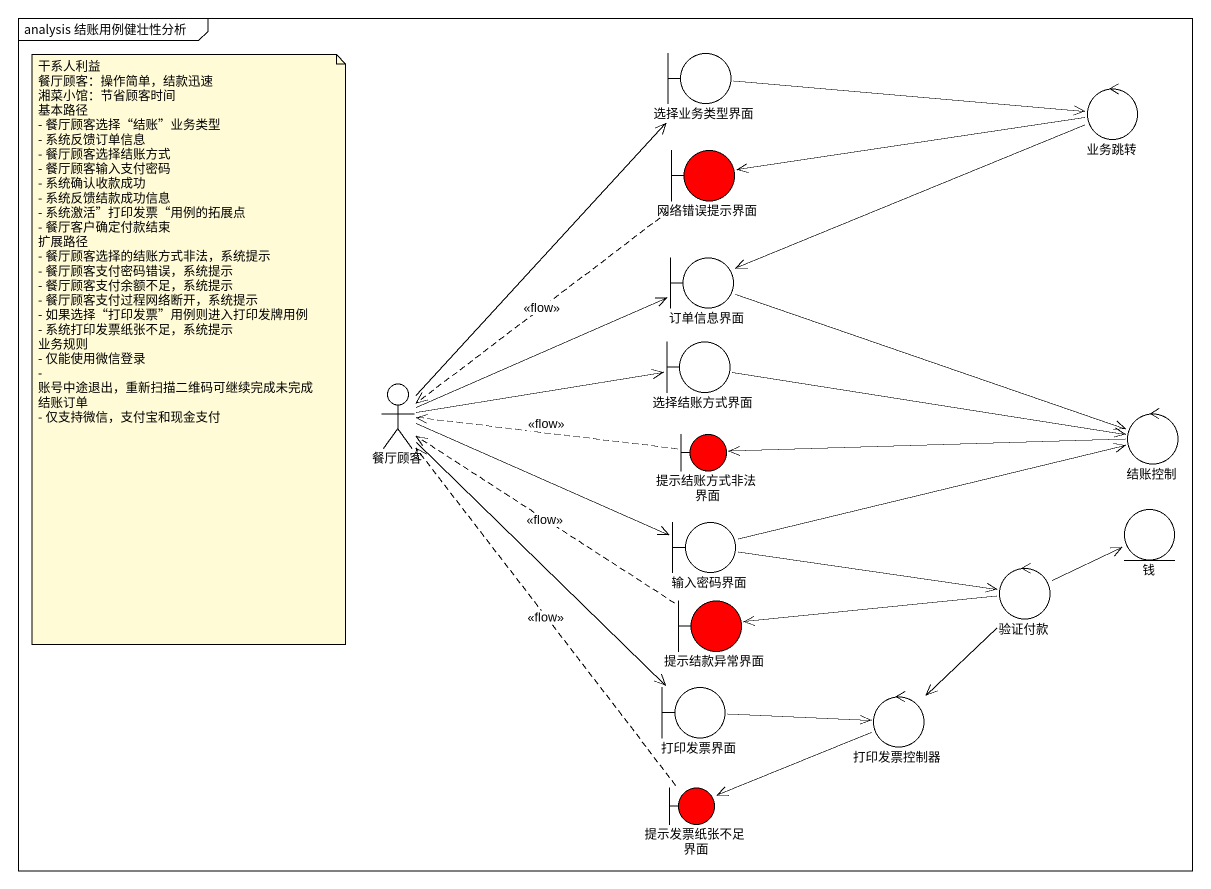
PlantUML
@startuml
mainframe analysis 结账用例健壮性分析
boundary 选择业务类型界面
control 业务跳转
boundary 网络错误提示界面 #FF0000
boundary 订单信息界面
actor 餐厅顾客
boundary 选择结账方式界面
boundary 提示结账方式非法界面 #FF0000
control 结账控制
boundary 输入密码界面
entity 钱
control 验证付款
boundary 提示结款异常界面 #FF0000
boundary 打印发票界面
control 打印发票控制器
boundary 提示发票纸张不足界面 #FF0000
选择业务类型界面 -right-> 业务跳转
业务跳转 -left-> 网络错误提示界面
业务跳转 -left-> 订单信息界面
网络错误提示界面 ..> 餐厅顾客 : <<flow>>
订单信息界面 -right-> 结账控制
餐厅顾客 -up-> 选择业务类型界面
餐厅顾客 -right-> 订单信息界面
餐厅顾客 -right-> 选择结账方式界面
餐厅顾客 -right-> 输入密码界面
餐厅顾客 --> 打印发票界面
选择结账方式界面 -right-> 结账控制
提示结账方式非法界面 .left.> 餐厅顾客 : <<flow>>
结账控制 -left-> 提示结账方式非法界面
输入密码界面 -right-> 结账控制
输入密码界面 -right-> 验证付款
验证付款 -right-> 钱
验证付款 -left-> 提示结款异常界面
验证付款 --> 打印发票控制器
提示结款异常界面 .up.> 餐厅顾客 : <<flow>>
打印发票界面 -right-> 打印发票控制器
打印发票控制器 -left-> 提示发票纸张不足界面
提示发票纸张不足界面 .up.> 餐厅顾客 : <<flow>>
note as N1
  干系人利益
  餐厅顾客：操作简单，结款迅速
  湘菜小馆：节省顾客时间
  基本路径
  - 餐厅顾客选择“结账”业务类型
  - 系统反馈订单信息
  - 餐厅顾客选择结账方式
  - 餐厅顾客输入支付密码
  - 系统确认收款成功
  - 系统反馈结款成功信息
  - 系统激活”打印发票“用例的拓展点
  - 餐厅客户确定付款结束
  扩展路径
  - 餐厅顾客选择的结账方式非法，系统提示
  - 餐厅顾客支付密码错误，系统提示
  - 餐厅顾客支付余额不足，系统提示
  - 餐厅顾客支付过程网络断开，系统提示
  - 如果选择“打印发票”用例则进入打印发牌用例
  - 系统打印发票纸张不足，系统提示
  业务规则
  - 仅能使用微信登录
  - 账号中途退出，重新扫描二维码可继续完成未完成结账订单
  - 仅支持微信，支付宝和现金支付
end note
@enduml
